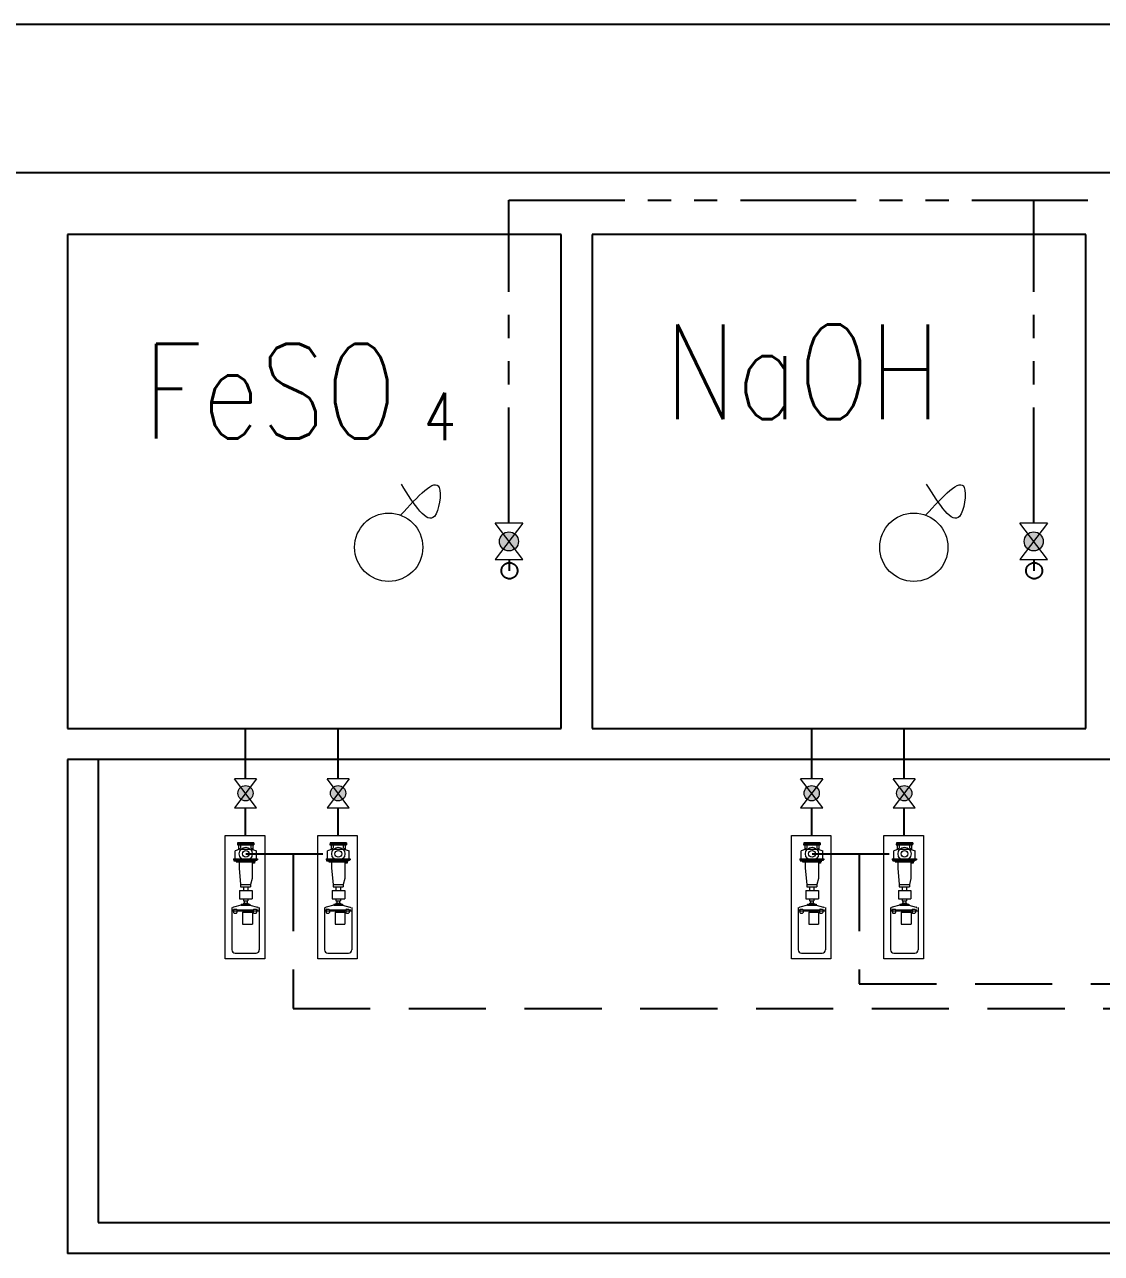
# Model space of a CAD drawing. Extents: x 838828 to 1489448, y 610351 to 848160.
# Drawn here: x 976513 to 978258, y 632628 to 634618 of the extents above; entities that cross this region are included whole.
import ezdxf

# ---------------------------------------------------------------- set-up
doc = ezdxf.new("R2010")
doc.units = 0
doc.header["$LTSCALE"] = 1000
doc.header["$MEASUREMENT"] = 0
for name, pattern in [('DASHDOT', [1, 0.5, -0.25, 0, -0.25]), ('HIDDEN2', [0.1875, 0.125, -0.0625]), ('PHANTOM2', [1.25, 0.625, -0.125, 0.125, -0.125, 0.125, -0.125])]:
    doc.linetypes.add(name, pattern=pattern)
doc.layers.get('0').update_dxf_attribs({"linetype": 'CONTINUOUS', "lineweight": 13})
for name, color, linetype, lineweight in [('D', 3, 'CONTINUOUS', 13), ('标注', 8, 'CONTINUOUS', 13), ('设备', 6, 'CONTINUOUS', 13)]:
    doc.layers.add(name, color=color, linetype=linetype, lineweight=lineweight)
for name, color, linetype in [('加药管道', 1, 'HIDDEN2'), ('水构筑物', 7, 'CONTINUOUS'), ('污泥管道', 3, 'DASHDOT'), ('空气管道', 6, 'PHANTOM2'), ('設備B', 3, 'CONTINUOUS')]:
    doc.layers.add(name, color=color, linetype=linetype)
doc.styles.get("Standard").update_dxf_attribs({"font": 'ROMANS.SHX', "width": 1.2, "bigfont": 'gbcbig.shx'})

msp = doc.modelspace()

# ---------------------------------------------------------------- hatches: boundary and pattern name
at = {"layer": '设备'}
h = msp.add_hatch(color=256, dxfattribs=at)
h.paths.add_polyline_path([(977310.9, 633772.5, 0.144014), (977313.4, 633780.9, 0.74823), (977285, 633789.2)])
h.paths.add_polyline_path([(977310.9, 633772.5), (977285, 633789.2, 0.144014), (977282.5, 633780.9, 0.74823)])
h = msp.add_hatch(color=256, dxfattribs=at)
h.paths.add_polyline_path([(978160.9, 633772.5, 0.144014), (978163.4, 633780.9, 0.74823), (978135, 633789.2)])
h.paths.add_polyline_path([(978160.9, 633772.5), (978135, 633789.2, 0.144014), (978132.5, 633780.9, 0.74823)])
h = msp.add_hatch(color=256, dxfattribs=at)
h.paths.add_polyline_path([(976881.6, 633366.4, 0.144014), (976883.6, 633373.1, 0.74823), (976860.9, 633379.8)])
h.paths.add_polyline_path([(976881.6, 633366.4), (976860.9, 633379.8, 0.144014), (976858.9, 633373.1, 0.74823)])
h = msp.add_hatch(color=256, dxfattribs=at)
h.paths.add_polyline_path([(977031.5, 633366.4, 0.144014), (977033.5, 633373.1, 0.74823), (977010.8, 633379.8)])
h.paths.add_polyline_path([(977031.5, 633366.4), (977010.8, 633379.8, 0.144014), (977008.8, 633373.1, 0.74823)])
h = msp.add_hatch(color=256, dxfattribs=at)
h.paths.add_polyline_path([(977798.8, 633366.4, 0.144014), (977800.8, 633373.1, 0.74823), (977778.1, 633379.8)])
h.paths.add_polyline_path([(977798.8, 633366.4), (977778.1, 633379.8, 0.144014), (977776.1, 633373.1, 0.74823)])
h = msp.add_hatch(color=256, dxfattribs=at)
h.paths.add_polyline_path([(977948.7, 633366.4, 0.144014), (977950.7, 633373.1, 0.74823), (977928, 633379.8)])
h.paths.add_polyline_path([(977948.7, 633366.4), (977928, 633379.8, 0.144014), (977926, 633373.1, 0.74823)])

# ---------------------------------------------------------------- linework, layer by layer
at = {"layer": 'D', "ltscale": 200}
for p, q in [((977320.3, 633810.2), (977275.6, 633751.5)), ((977320.3, 633751.5), (977275.6, 633810.2)), ((977320.3, 633810.2), (977275.6, 633810.2)), ((978170.3, 633810.2), (978125.6, 633751.5)), ((978170.3, 633751.5), (978125.6, 633810.2)), ((978170.3, 633810.2), (978125.6, 633810.2)), ((977275.6, 633751.5), (977320.3, 633751.5)), ((978125.6, 633751.5), (978170.3, 633751.5)), ((976889.2, 633396.6), (976853.4, 633349.6)), ((976889.2, 633349.6), (976853.4, 633396.6)), ((976889.2, 633396.6), (976853.4, 633396.6)), ((977039.1, 633396.6), (977003.3, 633349.6)), ((977039.1, 633349.6), (977003.3, 633396.6)), ((977039.1, 633396.6), (977003.3, 633396.6)), ((977806.3, 633396.6), (977770.5, 633349.6)), ((977806.3, 633349.6), (977770.5, 633396.6)), ((977806.3, 633396.6), (977770.5, 633396.6)), ((977956.2, 633396.6), (977920.4, 633349.6)), ((977956.2, 633349.6), (977920.4, 633396.6)), ((977956.2, 633396.6), (977920.4, 633396.6)), ((976853.4, 633349.6), (976889.2, 633349.6)), ((977003.3, 633349.6), (977039.1, 633349.6)), ((977770.5, 633349.6), (977806.3, 633349.6)), ((977920.4, 633349.6), (977956.2, 633349.6))]:
    msp.add_line(p, q, dxfattribs=at)
at = {"layer": '加药管道'}
for p, q in [((976871.7, 633274.9), (977021.6, 633274.9)), ((976948.3, 633274.9), (976948.3, 633024.6)), ((977788.9, 633274.9), (977938.8, 633274.9)), ((977865.5, 633274.9), (977865.5, 633064.6)), ((977865.5, 633064.6), (980729.8, 633064.6)), ((976948.3, 633024.6), (980729.8, 633024.6))]:
    msp.add_line(p, q, dxfattribs=at)
at = {"layer": '标注'}
for centre, radius in [((976871.7, 633274.9), 10.6), ((976871.7, 633274.9), 5.46), ((977021.6, 633274.9), 10.6), ((977021.6, 633274.9), 5.46), ((977788.9, 633274.9), 10.6), ((977788.9, 633274.9), 5.46), ((977938.8, 633274.9), 10.6), ((977938.8, 633274.9), 5.46)]:
    msp.add_circle(centre, radius, dxfattribs=at)
at = {"layer": '水构筑物'}
for p, q in [((981315.1, 634617.9), (962072.7, 634617.9)), ((980882.7, 634377.9), (975997.7, 634377.9)), ((980782.7, 633427.9), (976582.7, 633427.9)), ((976582.7, 633427.9), (976582.7, 632627.9)), ((976632.7, 633427.9), (976632.7, 632677.9)), ((976632.7, 632677.9), (980032.7, 632677.9)), ((980782.7, 632627.9), (976582.7, 632627.9))]:
    msp.add_line(p, q, dxfattribs=at)
at = {"layer": '污泥管道'}
for p, q in [((976871.3, 633396.6), (976871.3, 633477.9)), ((977021.2, 633396.6), (977021.2, 633477.9)), ((977788.4, 633396.6), (977788.4, 633477.9)), ((977938.3, 633396.6), (977938.3, 633477.9)), ((976871.3, 633304.5), (976871.3, 633349.6)), ((977021.2, 633304.5), (977021.2, 633349.6)), ((977788.4, 633304.5), (977788.4, 633349.6)), ((977938.3, 633304.5), (977938.3, 633349.6))]:
    msp.add_line(p, q, dxfattribs=at)
at = {"layer": '空气管道', "ltscale": 0.3}
for p, q in [((977298, 633810.2), (977298, 634333.4)), ((977298, 634333.4), (980813.6, 634333.4)), ((978148, 633810.2), (978148, 634333.4)), ((977298.8, 633733.4), (977298.8, 633751.5)), ((978148.8, 633733.4), (978148.8, 633751.5))]:
    msp.add_line(p, q, dxfattribs=at)
for centre in [(977298.8, 633733.4), (978148.8, 633733.4)]:
    msp.add_circle(centre, 13, dxfattribs=at)
at = {"layer": '設備B'}
for p, q in [((976582.7, 634277.9), (976582.7, 633477.9)), ((977382.7, 634277.9), (976582.7, 634277.9)), ((977382.7, 633477.9), (977382.7, 634277.9)), ((977432.7, 634277.9), (977432.7, 633477.9)), ((978232.7, 634277.9), (977432.7, 634277.9)), ((978232.7, 633477.9), (978232.7, 634277.9)), ((976582.7, 633477.9), (977382.7, 633477.9)), ((977432.7, 633477.9), (978232.7, 633477.9))]:
    msp.add_line(p, q, dxfattribs=at)
at = {"layer": '设备'}
for p, q in [((976838.3, 633304.5), (976902.3, 633304.5)), ((976838.3, 633104.7), (976838.3, 633304.5)), ((976902.3, 633304.5), (976902.3, 633104.7)), ((976988.2, 633304.5), (977052.2, 633304.5)), ((976988.2, 633104.7), (976988.2, 633304.5)), ((977052.2, 633304.5), (977052.2, 633104.7)), ((977755.5, 633304.5), (977819.5, 633304.5)), ((977755.5, 633104.7), (977755.5, 633304.5)), ((977819.5, 633304.5), (977819.5, 633104.7)), ((977905.4, 633304.5), (977969.4, 633304.5)), ((977905.4, 633104.7), (977905.4, 633304.5)), ((977969.4, 633304.5), (977969.4, 633104.7)), ((976861.8, 633282.4), (976854.4, 633279.6)), ((976854.4, 633263), (976854.4, 633279.6)), ((976858.1, 633291.3), (976884.7, 633291.3)), ((976858.1, 633291.3), (976858.1, 633289.5)), ((976858.1, 633289.5), (976884.7, 633289.5)), ((976858.4, 633292.9), (976885, 633292.9)), ((976858.4, 633292.9), (976858.4, 633291.1)), ((976858.4, 633291.1), (976885, 633291.1)), ((976859.9, 633289.5), (976859.9, 633281.7)), ((976861.8, 633284.2), (976861.8, 633282.4)), ((976861.8, 633282.4), (976881, 633282.4)), ((976863.1, 633289.5), (976863.1, 633284.2)), ((976879.8, 633289.5), (976879.8, 633284.2)), ((976881, 633284.2), (976881, 633282.4)), ((976881, 633282.4), (976889.1, 633279.8)), ((976883, 633289.5), (976883, 633281.3)), ((976884.7, 633291.3), (976884.7, 633289.5)), ((976885, 633292.9), (976885, 633291.1)), ((976889.1, 633263.4), (976889.1, 633279.8)), ((977011.7, 633282.4), (977004.3, 633279.6)), ((977004.3, 633263), (977004.3, 633279.6)), ((977008, 633291.3), (977034.6, 633291.3)), ((977008, 633291.3), (977008, 633289.5)), ((977008, 633289.5), (977034.6, 633289.5)), ((977008.3, 633292.9), (977034.9, 633292.9)), ((977008.3, 633292.9), (977008.3, 633291.1)), ((977008.3, 633291.1), (977034.9, 633291.1)), ((977009.8, 633289.5), (977009.8, 633281.7)), ((977011.7, 633284.2), (977011.7, 633282.4)), ((977011.7, 633282.4), (977030.9, 633282.4)), ((977013, 633289.5), (977013, 633284.2)), ((977029.7, 633289.5), (977029.7, 633284.2)), ((977030.9, 633284.2), (977030.9, 633282.4)), ((977030.9, 633282.4), (977039, 633279.8)), ((977032.9, 633289.5), (977032.9, 633281.3)), ((977034.6, 633291.3), (977034.6, 633289.5)), ((977034.9, 633292.9), (977034.9, 633291.1)), ((977039, 633263.4), (977039, 633279.8)), ((977779, 633282.4), (977771.6, 633279.6)), ((977771.6, 633263), (977771.6, 633279.6)), ((977775.3, 633291.3), (977801.9, 633291.3)), ((977775.3, 633291.3), (977775.3, 633289.5)), ((977775.3, 633289.5), (977801.9, 633289.5)), ((977775.6, 633292.9), (977802.2, 633292.9)), ((977775.6, 633292.9), (977775.6, 633291.1)), ((977775.6, 633291.1), (977802.2, 633291.1)), ((977777.1, 633289.5), (977777.1, 633281.7)), ((977779, 633284.2), (977779, 633282.4)), ((977779, 633282.4), (977798.2, 633282.4)), ((977780.3, 633289.5), (977780.3, 633284.2)), ((977796.9, 633289.5), (977796.9, 633284.2)), ((977798.2, 633284.2), (977798.2, 633282.4)), ((977798.2, 633282.4), (977806.3, 633279.8)), ((977800.1, 633289.5), (977800.1, 633281.3)), ((977801.9, 633291.3), (977801.9, 633289.5)), ((977802.2, 633292.9), (977802.2, 633291.1)), ((977806.3, 633263.4), (977806.3, 633279.8)), ((977928.9, 633282.4), (977921.5, 633279.6)), ((977921.5, 633263), (977921.5, 633279.6)), ((977925.2, 633291.3), (977951.8, 633291.3)), ((977925.2, 633291.3), (977925.2, 633289.5)), ((977925.2, 633289.5), (977951.8, 633289.5)), ((977925.5, 633292.9), (977952.1, 633292.9)), ((977925.5, 633292.9), (977925.5, 633291.1)), ((977925.5, 633291.1), (977952.1, 633291.1)), ((977927, 633289.5), (977927, 633281.7)), ((977928.9, 633284.2), (977928.9, 633282.4)), ((977928.9, 633282.4), (977948.1, 633282.4)), ((977930.2, 633289.5), (977930.2, 633284.2)), ((977946.8, 633289.5), (977946.8, 633284.2)), ((977948.1, 633284.2), (977948.1, 633282.4)), ((977948.1, 633282.4), (977956.2, 633279.8)), ((977950, 633289.5), (977950, 633281.3)), ((977951.8, 633291.3), (977951.8, 633289.5)), ((977952.1, 633292.9), (977952.1, 633291.1)), ((977956.2, 633263.4), (977956.2, 633279.8)), ((976851.9, 633267), (976890.9, 633267)), ((976851.9, 633267), (976851.9, 633265.4)), ((976851.9, 633265.4), (976890.9, 633265.4)), ((976852.6, 633265.4), (976852.6, 633263.6)), ((976852.6, 633263.6), (976856.2, 633263.6)), ((976853.5, 633265.4), (976853.5, 633263.6)), ((976855.3, 633265.4), (976855.3, 633263.6)), ((976856.2, 633265.4), (976856.2, 633263.6)), ((976856.3, 633263.6), (976886.5, 633263.6)), ((976856.3, 633263.6), (976856.3, 633261.8)), ((976856.3, 633261.8), (976886.5, 633261.8)), ((976857.1, 633263.6), (976857.1, 633265.4)), ((976860.8, 633261.8), (976860.8, 633251.9)), ((976882.1, 633261.8), (976882.1, 633235)), ((976882.2, 633261.8), (976882.2, 633260)), ((976885.8, 633260), (976882.2, 633260)), ((976883.1, 633261.8), (976883.1, 633260)), ((976884, 633259.5), (976884, 633264.7)), ((976884.9, 633261.8), (976884.9, 633260)), ((976885.2, 633263.6), (976885.2, 633265.4)), ((976885.8, 633261.8), (976885.8, 633260)), ((976886.5, 633263.6), (976886.5, 633261.8)), ((976890.9, 633267), (976890.9, 633265.4)), ((977001.8, 633267), (977040.9, 633267)), ((977001.8, 633267), (977001.8, 633265.4)), ((977001.8, 633265.4), (977040.9, 633265.4)), ((977002.6, 633265.4), (977002.6, 633263.6)), ((977002.6, 633263.6), (977006.1, 633263.6)), ((977003.4, 633265.4), (977003.4, 633263.6)), ((977005.2, 633265.4), (977005.2, 633263.6)), ((977006.1, 633265.4), (977006.1, 633263.6)), ((977006.2, 633263.6), (977036.4, 633263.6)), ((977006.2, 633263.6), (977006.2, 633261.8)), ((977006.2, 633261.8), (977036.4, 633261.8)), ((977007, 633263.6), (977007, 633265.4)), ((977010.7, 633261.8), (977010.7, 633251.9)), ((977032, 633261.8), (977032, 633235)), ((977032.1, 633261.8), (977032.1, 633260)), ((977035.7, 633260), (977032.1, 633260)), ((977033, 633261.8), (977033, 633260)), ((977033.9, 633259.5), (977033.9, 633264.7)), ((977034.8, 633261.8), (977034.8, 633260)), ((977035.1, 633263.6), (977035.1, 633265.4)), ((977035.7, 633261.8), (977035.7, 633260)), ((977036.4, 633263.6), (977036.4, 633261.8)), ((977040.9, 633267), (977040.9, 633265.4)), ((977769.1, 633267), (977808.1, 633267)), ((977769.1, 633267), (977769.1, 633265.4)), ((977769.1, 633265.4), (977808.1, 633265.4)), ((977769.8, 633265.4), (977769.8, 633263.6)), ((977769.8, 633263.6), (977773.4, 633263.6)), ((977770.7, 633265.4), (977770.7, 633263.6)), ((977772.5, 633265.4), (977772.5, 633263.6)), ((977773.4, 633265.4), (977773.4, 633263.6)), ((977773.5, 633263.6), (977803.7, 633263.6)), ((977773.5, 633263.6), (977773.5, 633261.8)), ((977773.5, 633261.8), (977803.7, 633261.8)), ((977774.3, 633263.6), (977774.3, 633265.4)), ((977777.9, 633261.8), (977777.9, 633251.9)), ((977799.2, 633261.8), (977799.2, 633235)), ((977799.4, 633261.8), (977799.4, 633260)), ((977802.9, 633260), (977799.4, 633260)), ((977800.3, 633261.8), (977800.3, 633260)), ((977801.2, 633259.5), (977801.2, 633264.7)), ((977802, 633261.8), (977802, 633260)), ((977802.4, 633263.6), (977802.4, 633265.4)), ((977802.9, 633261.8), (977802.9, 633260)), ((977803.7, 633263.6), (977803.7, 633261.8)), ((977808.1, 633267), (977808.1, 633265.4)), ((977919, 633267), (977958, 633267)), ((977919, 633267), (977919, 633265.4)), ((977919, 633265.4), (977958, 633265.4)), ((977919.7, 633265.4), (977919.7, 633263.6)), ((977919.7, 633263.6), (977923.3, 633263.6)), ((977920.6, 633265.4), (977920.6, 633263.6)), ((977922.4, 633265.4), (977922.4, 633263.6)), ((977923.3, 633265.4), (977923.3, 633263.6)), ((977923.4, 633263.6), (977953.6, 633263.6)), ((977923.4, 633263.6), (977923.4, 633261.8)), ((977923.4, 633261.8), (977953.6, 633261.8)), ((977924.2, 633263.6), (977924.2, 633265.4)), ((977927.9, 633261.8), (977927.9, 633251.9)), ((977949.2, 633261.8), (977949.2, 633235)), ((977949.3, 633261.8), (977949.3, 633260)), ((977952.8, 633260), (977949.3, 633260)), ((977950.2, 633261.8), (977950.2, 633260)), ((977951.1, 633259.5), (977951.1, 633264.7)), ((977951.9, 633261.8), (977951.9, 633260)), ((977952.3, 633263.6), (977952.3, 633265.4)), ((977952.8, 633261.8), (977952.8, 633260)), ((977953.6, 633263.6), (977953.6, 633261.8)), ((977958, 633267), (977958, 633265.4)), ((976860.8, 633251.9), (976863.3, 633225.3)), ((977010.7, 633251.9), (977013.2, 633225.3)), ((977777.9, 633251.9), (977780.4, 633225.3)), ((977927.9, 633251.9), (977930.3, 633225.3)), ((976863.3, 633225.3), (976879.6, 633225.3)), ((976863.3, 633225.3), (976863.3, 633221.7)), ((976863.3, 633221.7), (976879.6, 633221.7)), ((976863.3, 633221.7), (976879.6, 633221.7)), ((976867.9, 633221.7), (976867.9, 633215.5)), ((976875, 633221.7), (976875, 633215.5)), ((976882.1, 633235), (976879.6, 633225.3)), ((976879.6, 633225.3), (976879.6, 633221.7)), ((977013.2, 633225.3), (977029.5, 633225.3)), ((977013.2, 633225.3), (977013.2, 633221.7)), ((977013.2, 633221.7), (977029.5, 633221.7)), ((977013.2, 633221.7), (977029.5, 633221.7)), ((977017.8, 633221.7), (977017.8, 633215.5)), ((977024.9, 633221.7), (977024.9, 633215.5)), ((977032, 633235), (977029.5, 633225.3)), ((977029.5, 633225.3), (977029.5, 633221.7)), ((977780.4, 633225.3), (977796.8, 633225.3)), ((977780.4, 633225.3), (977780.4, 633221.7)), ((977780.4, 633221.7), (977796.8, 633221.7)), ((977780.4, 633221.7), (977796.8, 633221.7)), ((977785, 633221.7), (977785, 633215.5)), ((977792.1, 633221.7), (977792.1, 633215.5)), ((977799.2, 633235), (977796.8, 633225.3)), ((977796.8, 633225.3), (977796.8, 633221.7)), ((977930.3, 633225.3), (977946.7, 633225.3)), ((977930.3, 633225.3), (977930.3, 633221.7)), ((977930.3, 633221.7), (977946.7, 633221.7)), ((977930.3, 633221.7), (977946.7, 633221.7)), ((977935, 633221.7), (977935, 633215.5)), ((977942.1, 633221.7), (977942.1, 633215.5)), ((977949.2, 633235), (977946.7, 633225.3)), ((977946.7, 633225.3), (977946.7, 633221.7)), ((976861.7, 633215.5), (976861.7, 633202.2)), ((976861.7, 633215.5), (976882.1, 633215.5)), ((976861.7, 633202.2), (976882.1, 633202.2)), ((976867.9, 633202.2), (976867.9, 633198.6)), ((976867.9, 633198.6), (976875, 633198.6)), ((976869.1, 633198.6), (976869.1, 633195.1)), ((976873.7, 633198.6), (976873.7, 633195.1)), ((976875, 633202.2), (976875, 633198.6)), ((976882.1, 633215.5), (976882.1, 633202.2)), ((977011.7, 633215.5), (977011.7, 633202.2)), ((977011.7, 633215.5), (977032, 633215.5)), ((977011.7, 633202.2), (977032, 633202.2)), ((977017.8, 633202.2), (977017.8, 633198.6)), ((977017.8, 633198.6), (977024.9, 633198.6)), ((977019, 633198.6), (977019, 633195.1)), ((977023.6, 633198.6), (977023.6, 633195.1)), ((977024.9, 633202.2), (977024.9, 633198.6)), ((977032, 633215.5), (977032, 633202.2)), ((977778.9, 633215.5), (977778.9, 633202.2)), ((977778.9, 633215.5), (977799.2, 633215.5)), ((977778.9, 633202.2), (977799.2, 633202.2)), ((977785, 633202.2), (977785, 633198.6)), ((977785, 633198.6), (977792.1, 633198.6)), ((977786.3, 633198.6), (977786.3, 633195.1)), ((977790.9, 633198.6), (977790.9, 633195.1)), ((977792.1, 633202.2), (977792.1, 633198.6)), ((977799.2, 633215.5), (977799.2, 633202.2)), ((977928.8, 633215.5), (977928.8, 633202.2)), ((977928.8, 633215.5), (977949.2, 633215.5)), ((977928.8, 633202.2), (977949.2, 633202.2)), ((977935, 633202.2), (977935, 633198.6)), ((977935, 633198.6), (977942.1, 633198.6)), ((977936.2, 633198.6), (977936.2, 633195.1)), ((977940.8, 633198.6), (977940.8, 633195.1)), ((977942.1, 633202.2), (977942.1, 633198.6)), ((977949.2, 633215.5), (977949.2, 633202.2)), ((976849.2, 633188), (976849.2, 633119.6)), ((976849.2, 633182.7), (976893.6, 633182.7)), ((976850.5, 633184.4), (976852, 633184.4)), ((976864.3, 633191.9), (976851.8, 633188.6)), ((976852, 633184.4), (976852, 633180)), ((976852.9, 633185.3), (976856.5, 633185.3)), ((976852.9, 633179.1), (976856.5, 633179.1)), ((976857.3, 633184.4), (976883.8, 633184.4)), ((976857.3, 633184.4), (976857.3, 633180)), ((976864.3, 633193.3), (976864.3, 633191.9)), ((976864.3, 633193.3), (976878.5, 633193.3)), ((976864.3, 633191.9), (976878.5, 633191.9)), ((976866.4, 633180.5), (976882.4, 633180.5)), ((976866.4, 633180.5), (976866.4, 633161)), ((976867.9, 633195.1), (976867.9, 633193.3)), ((976867.9, 633195.1), (976875, 633195.1)), ((976875, 633195.1), (976875, 633193.3)), ((976878.5, 633193.3), (976878.5, 633191.9)), ((976878.5, 633191.9), (976890.5, 633188.8)), ((976882.4, 633180.5), (976882.4, 633161)), ((976883.8, 633184.4), (976883.8, 633180)), ((976884.7, 633185.3), (976888.3, 633185.3)), ((976884.7, 633179.1), (976888.3, 633179.1)), ((976889.2, 633184.4), (976891.8, 633184.4)), ((976889.2, 633184.4), (976889.2, 633180)), ((976893.6, 633188), (976893.6, 633119.6)), ((976999.1, 633188), (976999.1, 633119.6)), ((976999.1, 633182.7), (977043.5, 633182.7)), ((977000.4, 633184.4), (977001.9, 633184.4)), ((977014.2, 633191.9), (977001.7, 633188.6)), ((977001.9, 633184.4), (977001.9, 633180)), ((977002.8, 633185.3), (977006.4, 633185.3)), ((977002.8, 633179.1), (977006.4, 633179.1)), ((977007.2, 633184.4), (977033.8, 633184.4)), ((977007.2, 633184.4), (977007.2, 633180)), ((977014.2, 633193.3), (977014.2, 633191.9)), ((977014.2, 633193.3), (977028.4, 633193.3)), ((977014.2, 633191.9), (977028.4, 633191.9)), ((977016.4, 633180.5), (977032.3, 633180.5)), ((977016.4, 633180.5), (977016.4, 633161)), ((977017.8, 633195.1), (977017.8, 633193.3)), ((977017.8, 633195.1), (977024.9, 633195.1)), ((977024.9, 633195.1), (977024.9, 633193.3)), ((977028.4, 633193.3), (977028.4, 633191.9)), ((977028.4, 633191.9), (977040.4, 633188.8)), ((977032.3, 633180.5), (977032.3, 633161)), ((977033.8, 633184.4), (977033.8, 633180)), ((977034.6, 633185.3), (977038.2, 633185.3)), ((977034.6, 633179.1), (977038.2, 633179.1)), ((977039.1, 633184.4), (977041.7, 633184.4)), ((977039.1, 633184.4), (977039.1, 633180)), ((977043.5, 633188), (977043.5, 633119.6)), ((977766.4, 633188), (977766.4, 633119.6)), ((977766.4, 633182.7), (977810.8, 633182.7)), ((977767.6, 633184.4), (977769.2, 633184.4)), ((977781.5, 633191.9), (977769, 633188.6)), ((977769.2, 633184.4), (977769.2, 633180)), ((977770.1, 633185.3), (977773.6, 633185.3)), ((977770.1, 633179.1), (977773.6, 633179.1)), ((977774.5, 633184.4), (977801, 633184.4)), ((977774.5, 633184.4), (977774.5, 633180)), ((977781.5, 633193.3), (977781.5, 633191.9)), ((977781.5, 633193.3), (977795.7, 633193.3)), ((977781.5, 633191.9), (977795.7, 633191.9)), ((977783.6, 633180.5), (977799.6, 633180.5)), ((977783.6, 633180.5), (977783.6, 633161)), ((977785, 633195.1), (977785, 633193.3)), ((977785, 633195.1), (977792.1, 633195.1)), ((977792.1, 633195.1), (977792.1, 633193.3)), ((977795.7, 633193.3), (977795.7, 633191.9)), ((977795.7, 633191.9), (977807.7, 633188.8)), ((977799.6, 633180.5), (977799.6, 633161)), ((977801, 633184.4), (977801, 633180)), ((977801.9, 633185.3), (977805.5, 633185.3)), ((977801.9, 633179.1), (977805.5, 633179.1)), ((977806.3, 633184.4), (977809, 633184.4)), ((977806.3, 633184.4), (977806.3, 633180)), ((977810.8, 633188), (977810.8, 633119.6)), ((977916.3, 633188), (977916.3, 633119.6)), ((977916.3, 633182.7), (977960.7, 633182.7)), ((977917.6, 633184.4), (977919.1, 633184.4)), ((977931.4, 633191.9), (977918.9, 633188.6)), ((977919.1, 633184.4), (977919.1, 633180)), ((977920, 633185.3), (977923.5, 633185.3)), ((977920, 633179.1), (977923.5, 633179.1)), ((977924.4, 633184.4), (977950.9, 633184.4)), ((977924.4, 633184.4), (977924.4, 633180)), ((977931.4, 633193.3), (977931.4, 633191.9)), ((977931.4, 633193.3), (977945.6, 633193.3)), ((977931.4, 633191.9), (977945.6, 633191.9)), ((977933.5, 633180.5), (977949.5, 633180.5)), ((977933.5, 633180.5), (977933.5, 633161)), ((977935, 633195.1), (977935, 633193.3)), ((977935, 633195.1), (977942.1, 633195.1)), ((977942.1, 633195.1), (977942.1, 633193.3)), ((977945.6, 633193.3), (977945.6, 633191.9)), ((977945.6, 633191.9), (977957.6, 633188.8)), ((977949.5, 633180.5), (977949.5, 633161)), ((977950.9, 633184.4), (977950.9, 633180)), ((977951.8, 633185.3), (977955.4, 633185.3)), ((977951.8, 633179.1), (977955.4, 633179.1)), ((977956.3, 633184.4), (977958.9, 633184.4)), ((977956.3, 633184.4), (977956.3, 633180)), ((977960.7, 633188), (977960.7, 633119.6)), ((976866.4, 633161), (976882.4, 633161)), ((977016.4, 633161), (977032.3, 633161)), ((977783.6, 633161), (977799.6, 633161)), ((977933.5, 633161), (977949.5, 633161)), ((976902.3, 633104.7), (976838.3, 633104.7)), ((976854.6, 633114.3), (976888.3, 633114.3)), ((977052.2, 633104.7), (976988.2, 633104.7)), ((977004.5, 633114.3), (977038.2, 633114.3)), ((977819.5, 633104.7), (977755.5, 633104.7)), ((977771.7, 633114.3), (977805.5, 633114.3)), ((977969.4, 633104.7), (977905.4, 633104.7)), ((977921.6, 633114.3), (977955.4, 633114.3))]:
    msp.add_line(p, q, dxfattribs=at)
at = {"layer": '设备', "ltscale": 200}
for p, q in [((976885, 633292.9), (976858.4, 633292.9)), ((976882.3, 633292.9), (976861.1, 633292.9)), ((977034.9, 633292.9), (977008.3, 633292.9)), ((977032.2, 633292.9), (977011, 633292.9)), ((977802.2, 633292.9), (977775.6, 633292.9)), ((977799.4, 633292.9), (977778.3, 633292.9)), ((977952.1, 633292.9), (977925.5, 633292.9)), ((977949.3, 633292.9), (977928.2, 633292.9))]:
    msp.add_line(p, q, dxfattribs=at)
at = {"layer": '设备'}
for centre, radius in [((977103.2, 633771.4), 55.3), ((977953.8, 633771.4), 55.3), ((977298, 633780.9), 15.4), ((978148, 633780.9), 15.4), ((976871.3, 633373.1), 12.3), ((977021.2, 633373.1), 12.3), ((977788.4, 633373.1), 12.3), ((977938.3, 633373.1), 12.3)]:
    msp.add_circle(centre, radius, dxfattribs=at)
for centre, radius, start, end in [((976852.2, 633186.9), 1.78, 104.5111, 180), ((976852.9, 633184.4), 0.888, 90, 180), ((976852.9, 633180), 0.888, 180, 270), ((976856.5, 633184.4), 0.888, 0, 90), ((976856.5, 633180), 0.888, 270, 0), ((976884.7, 633184.4), 0.888, 90, 180), ((976884.7, 633180), 0.888, 180, 270), ((976888.3, 633184.4), 0.888, 0, 90), ((976888.3, 633180), 0.888, 270, 0), ((976890.1, 633187.1), 1.78, 0, 75.4889), ((977002.2, 633186.9), 1.78, 104.5111, 180), ((977002.8, 633184.4), 0.888, 90, 180), ((977002.8, 633180), 0.888, 180, 270), ((977006.4, 633184.4), 0.888, 0, 90), ((977006.4, 633180), 0.888, 270, 0), ((977034.6, 633184.4), 0.888, 90, 180), ((977034.6, 633180), 0.888, 180, 270), ((977038.2, 633184.4), 0.888, 0, 90), ((977038.2, 633180), 0.888, 270, 0), ((977040, 633187.1), 1.78, 0, 75.4889), ((977769.4, 633186.9), 1.78, 104.5111, 180), ((977770.1, 633184.4), 0.888, 90, 180), ((977770.1, 633180), 0.888, 180, 270), ((977773.6, 633184.4), 0.888, 0, 90), ((977773.6, 633180), 0.888, 270, 0), ((977801.9, 633184.4), 0.888, 90, 180), ((977801.9, 633180), 0.888, 180, 270), ((977805.5, 633184.4), 0.888, 0, 90), ((977805.5, 633180), 0.888, 270, 0), ((977807.2, 633187.1), 1.78, 0, 75.4889), ((977919.3, 633186.9), 1.78, 104.5111, 180), ((977920, 633184.4), 0.888, 90, 180), ((977920, 633180), 0.888, 180, 270), ((977923.5, 633184.4), 0.888, 0, 90), ((977923.5, 633180), 0.888, 270, 0), ((977951.8, 633184.4), 0.888, 90, 180), ((977951.8, 633180), 0.888, 180, 270), ((977955.4, 633184.4), 0.888, 0, 90), ((977955.4, 633180), 0.888, 270, 0), ((977957.1, 633187.1), 1.78, 0, 75.4889), ((976854.6, 633119.6), 5.33, 180, 270), ((976888.3, 633119.6), 5.33, 270, 0), ((977004.5, 633119.6), 5.33, 180, 270), ((977038.2, 633119.6), 5.33, 270, 0), ((977771.7, 633119.6), 5.33, 180, 270), ((977805.5, 633119.6), 5.33, 270, 0), ((977921.6, 633119.6), 5.33, 180, 270), ((977955.4, 633119.6), 5.33, 270, 0)]:
    msp.add_arc(centre, radius, start, end, dxfattribs=at)
for points in [[(977122.4, 633823.3), (977185, 633868.2), (977177.2, 633821.5), (977124, 633873.4)], [(977973, 633823.3), (978035.6, 633868.2), (978027.8, 633821.5), (977974.6, 633873.4)]]:
    msp.add_spline(points, degree=3, dxfattribs=at)

# ---------------------------------------------------------------- texts
at = {"linetype": 'ByBlock', "ltscale": 200, "width": 0.8}
for s, height, p in [('NaOH', 153.6, (977550.2, 633978.7)), ('FeSO', 153.6, (976705.6, 633947.4)), ('4', 76.8, (977159.9, 633944.6))]:
    msp.add_text(s, height=height, dxfattribs=at).set_placement(p)

doc.saveas('drawing.dxf')
